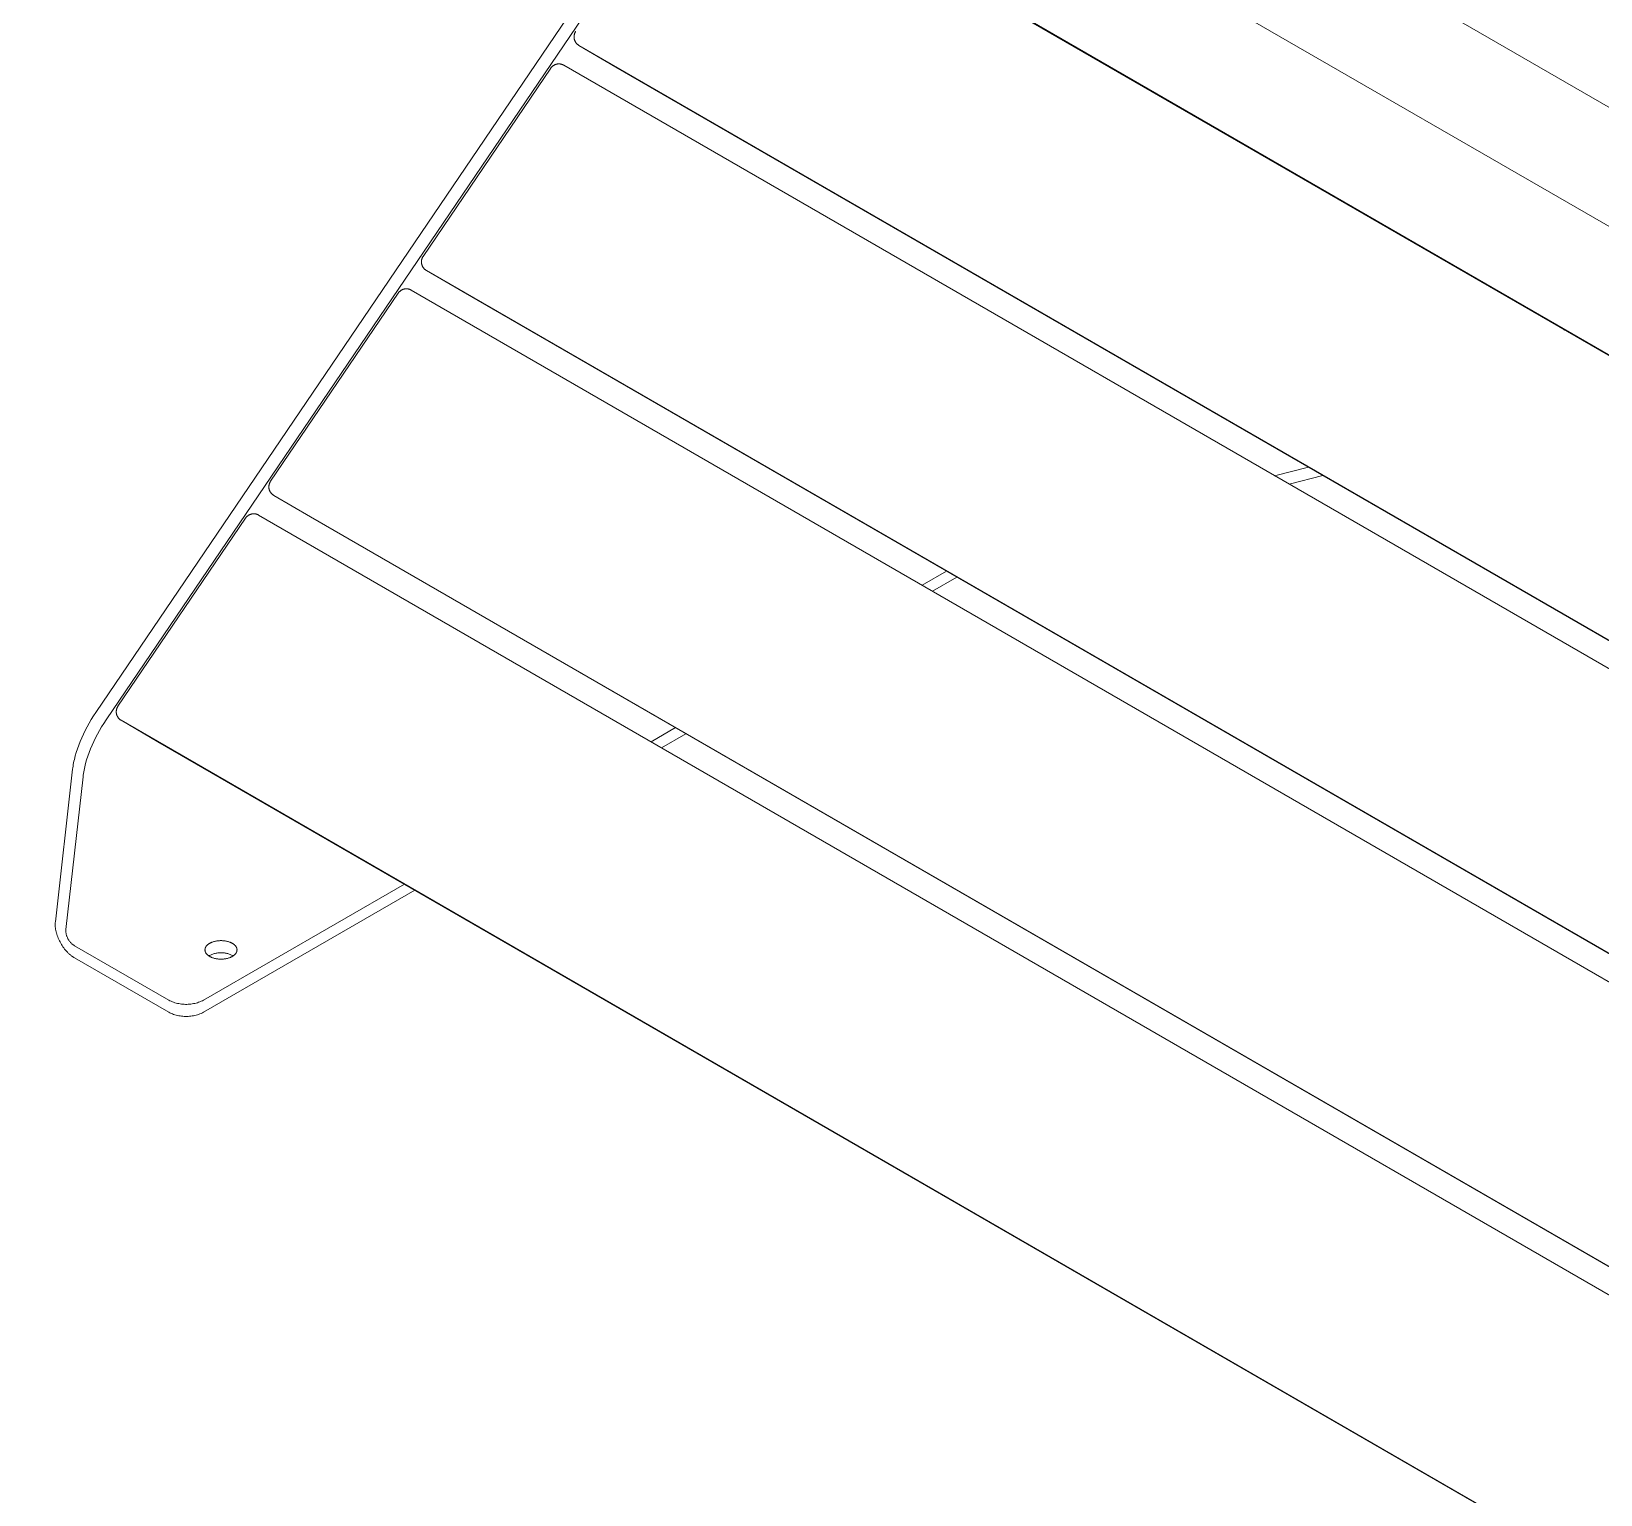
# Model space of a CAD drawing. Header units: inches. Extents: x 3 to 193, y 3 to 134.
# Drawn here: x 127.72 to 149.42, y 47.44 to 67.66 of the extents above; entities that cross this region are included whole.
import ezdxf

# ---------------------------------------------------------------- set-up
doc = ezdxf.new("R2010")
doc.units = ezdxf.units.IN
doc.linetypes.add('HIDDEN', pattern=[1.905, 1.27, -0.635])
doc.layers.add('ZANO_R', color=7, linetype='Continuous', lineweight=0)
doc.layers.add('ZANO_R_przerywana', color=250, linetype='HIDDEN', lineweight=0)

msp = doc.modelspace()

# ---------------------------------------------------------------- linework, layer by layer
at = {"layer": 'ZANO_R'}
for p, q in [((139.31562, 72.5145), (167.14337, 56.44814)), ((138.20931, 71.50438), (166.03706, 55.43802)), ((137.19135, 70.30538), (165.11324, 54.18467)), ((136.51891, 69.90486), (128.60753, 58.24739)), ((165.43152, 54.01312), (137.79148, 69.9711)), ((136.66239, 69.80168), (128.75101, 58.14421)), ((135.22197, 67.58718), (135.22207, 67.59193)), ((135.22203, 67.58244), (135.22197, 67.58718)), ((135.22227, 67.5777), (135.22203, 67.58244)), ((135.22207, 67.59193), (135.22233, 67.59666)), ((135.22266, 67.57297), (135.22227, 67.5777)), ((135.22233, 67.59666), (135.22276, 67.60139)), ((135.22322, 67.56826), (135.22266, 67.57297)), ((135.22276, 67.60139), (135.22336, 67.6061)), ((135.22394, 67.56357), (135.22322, 67.56826)), ((135.22336, 67.6061), (135.22411, 67.61078)), ((135.22483, 67.55891), (135.22394, 67.56357)), ((135.22411, 67.61078), (135.22503, 67.61543)), ((135.22588, 67.55429), (135.22483, 67.55891)), ((135.22503, 67.61543), (135.22611, 67.62005)), ((135.22709, 67.5497), (135.22588, 67.55429)), ((135.22611, 67.62005), (135.22735, 67.62463)), ((135.22845, 67.54516), (135.22709, 67.5497)), ((135.22735, 67.62463), (135.22875, 67.62917)), ((135.22998, 67.54066), (135.22845, 67.54516)), ((135.22875, 67.62917), (135.23031, 67.63365)), ((135.23166, 67.53623), (135.22998, 67.54066)), ((135.23031, 67.63365), (135.23202, 67.63807)), ((135.23349, 67.53185), (135.23166, 67.53623)), ((135.23202, 67.63807), (135.23389, 67.64243)), ((135.23547, 67.52754), (135.23349, 67.53185)), ((135.23389, 67.64243), (135.2359, 67.64673)), ((135.23761, 67.5233), (135.23547, 67.52754)), ((135.2359, 67.64673), (135.23807, 67.65095)), ((135.23989, 67.51914), (135.23761, 67.5233)), ((135.23807, 67.65095), (135.24038, 67.65509)), ((135.24231, 67.51506), (135.23989, 67.51914)), ((135.24038, 67.65509), (135.24202, 67.65785)), ((135.24202, 67.65785), (135.24372, 67.66056)), ((135.24487, 67.51107), (135.24231, 67.51506)), ((135.24372, 67.66056), (135.24549, 67.66323)), ((135.24757, 67.50717), (135.24487, 67.51107)), ((135.25041, 67.50337), (135.24757, 67.50717)), ((135.25337, 67.49966), (135.25041, 67.50337)), ((135.25647, 67.49607), (135.25337, 67.49966)), ((135.25968, 67.49258), (135.25647, 67.49607)), ((135.26302, 67.4892), (135.25968, 67.49258)), ((135.26647, 67.48595), (135.26302, 67.4892)), ((135.27003, 67.48282), (135.26647, 67.48595)), ((135.2737, 67.47981), (135.27003, 67.48282)), ((135.27747, 67.47693), (135.2737, 67.47981)), ((135.28134, 67.47418), (135.27747, 67.47693)), ((135.2853, 67.47157), (135.28134, 67.47418)), ((135.28935, 67.46911), (135.2853, 67.47157)), ((135.28986, 67.46881), (135.28935, 67.46911)), ((135.28986, 67.46881), (163.5952, 51.12671)), ((135.79904, 67.17042), (135.28986, 67.46881)), ((133.13523, 64.55375), (134.90017, 67.15441)), ((134.90017, 67.15441), (134.90291, 67.15829)), ((134.90291, 67.15829), (134.90577, 67.16207)), ((134.90577, 67.16207), (134.90877, 67.16575)), ((134.90877, 67.16575), (134.9119, 67.16933)), ((134.9119, 67.16933), (134.91514, 67.17279)), ((134.91514, 67.17279), (134.91851, 67.17614)), ((134.91851, 67.17614), (134.92199, 67.17937)), ((134.92199, 67.17937), (134.92558, 67.18248)), ((134.92558, 67.18248), (134.92928, 67.18546)), ((134.92928, 67.18546), (134.93308, 67.18831)), ((134.93308, 67.18831), (134.93697, 67.19102)), ((134.93697, 67.19102), (134.94096, 67.1936)), ((134.94096, 67.1936), (134.94503, 67.19604)), ((134.94503, 67.19604), (134.94919, 67.19833)), ((134.94919, 67.19833), (134.95343, 67.20048)), ((134.95343, 67.20048), (134.95773, 67.20248)), ((134.95773, 67.20248), (134.96211, 67.20433)), ((134.96211, 67.20433), (134.96654, 67.20602)), ((134.96654, 67.20602), (134.97104, 67.20756)), ((134.97104, 67.20756), (134.97558, 67.20894)), ((134.97558, 67.20894), (134.98017, 67.21016)), ((134.98017, 67.21016), (134.98479, 67.21122)), ((134.98479, 67.21122), (134.98946, 67.21212)), ((134.98946, 67.21212), (134.99415, 67.21286)), ((134.99415, 67.21286), (134.99886, 67.21343)), ((134.99886, 67.21343), (135.00359, 67.21384)), ((135.00359, 67.21384), (135.00833, 67.21409)), ((135.00833, 67.21409), (135.01308, 67.21416)), ((135.01308, 67.21416), (135.01783, 67.21408)), ((135.01783, 67.21408), (135.02257, 67.21382)), ((135.02257, 67.21382), (135.0273, 67.21341)), ((135.0273, 67.21341), (135.03201, 67.21282)), ((135.03201, 67.21282), (135.0367, 67.21208)), ((135.0367, 67.21208), (135.04136, 67.21117)), ((135.04136, 67.21117), (135.04599, 67.2101)), ((135.04599, 67.2101), (135.05057, 67.20887)), ((135.05057, 67.20887), (135.05511, 67.20748)), ((135.05511, 67.20748), (135.0596, 67.20593)), ((135.0596, 67.20593), (135.06404, 67.20423)), ((135.06404, 67.20423), (135.06841, 67.20237)), ((135.06841, 67.20237), (135.07271, 67.20036)), ((135.07271, 67.20036), (135.07694, 67.19821)), ((135.07694, 67.19821), (135.08109, 67.1959)), ((135.08109, 67.1959), (163.46146, 50.81049)), ((163.89887, 50.94698), (135.79904, 67.17042)), ((133.11171, 64.47771), (133.11181, 64.48245)), ((133.11178, 64.47297), (133.11171, 64.47771)), ((133.11201, 64.46823), (133.11178, 64.47297)), ((133.11181, 64.48245), (133.11208, 64.48719)), ((133.11241, 64.4635), (133.11201, 64.46823)), ((133.11208, 64.48719), (133.11251, 64.49191)), ((133.11297, 64.45879), (133.11241, 64.4635)), ((133.11251, 64.49191), (133.1131, 64.49662)), ((133.11369, 64.4541), (133.11297, 64.45879)), ((133.1131, 64.49662), (133.11386, 64.5013)), ((133.11458, 64.44944), (133.11369, 64.4541)), ((133.11386, 64.5013), (133.11478, 64.50596)), ((133.11478, 64.50596), (133.11586, 64.51058)), ((133.11586, 64.51058), (133.1171, 64.51516)), ((133.1171, 64.51516), (133.1185, 64.51969)), ((133.1185, 64.51969), (133.12006, 64.52417)), ((133.12006, 64.52417), (133.12177, 64.5286)), ((133.12177, 64.5286), (133.12363, 64.53296)), ((133.12363, 64.53296), (133.12565, 64.53725)), ((133.12565, 64.53725), (133.12781, 64.54148)), ((133.12781, 64.54148), (133.13012, 64.54562)), ((133.13012, 64.54562), (133.13176, 64.54837)), ((133.13176, 64.54837), (133.13346, 64.55108)), ((133.13346, 64.55108), (133.13523, 64.55375)), ((133.11562, 64.44481), (133.11458, 64.44944)), ((133.11683, 64.44022), (133.11562, 64.44481)), ((133.1182, 64.43568), (133.11683, 64.44022)), ((133.11972, 64.43119), (133.1182, 64.43568)), ((133.1214, 64.42675), (133.11972, 64.43119)), ((133.12324, 64.42238), (133.1214, 64.42675)), ((133.12522, 64.41807), (133.12324, 64.42238)), ((133.12735, 64.41383), (133.12522, 64.41807)), ((133.12963, 64.40967), (133.12735, 64.41383)), ((133.13205, 64.40559), (133.12963, 64.40967)), ((133.13462, 64.4016), (133.13205, 64.40559)), ((133.13732, 64.3977), (133.13462, 64.4016)), ((133.14015, 64.39389), (133.13732, 64.3977)), ((133.14312, 64.39019), (133.14015, 64.39389)), ((133.14621, 64.38659), (133.14312, 64.39019)), ((133.14943, 64.3831), (133.14621, 64.38659)), ((133.15276, 64.37973), (133.14943, 64.3831)), ((133.15621, 64.37647), (133.15276, 64.37973)), ((133.15977, 64.37334), (133.15621, 64.37647)), ((133.16344, 64.37033), (133.15977, 64.37334)), ((133.16721, 64.36745), (133.16344, 64.37033)), ((133.17108, 64.36471), (133.16721, 64.36745)), ((133.17505, 64.3621), (133.17108, 64.36471)), ((133.1791, 64.35963), (133.17505, 64.3621)), ((133.1796, 64.35933), (133.1791, 64.35963)), ((133.17961, 64.35933), (161.94343, 47.75254)), ((133.68879, 64.06094), (133.17961, 64.35933)), ((131.02498, 61.44428), (132.78992, 64.04493)), ((132.78992, 64.04493), (132.79265, 64.04881)), ((132.79265, 64.04881), (132.79552, 64.0526)), ((132.79552, 64.0526), (132.79852, 64.05628)), ((132.79852, 64.05628), (132.80164, 64.05985)), ((132.80164, 64.05985), (132.80489, 64.06332)), ((132.80489, 64.06332), (132.80826, 64.06667)), ((132.80826, 64.06667), (132.81174, 64.0699)), ((132.81174, 64.0699), (132.81533, 64.073)), ((132.81533, 64.073), (132.81902, 64.07598)), ((132.81902, 64.07598), (132.82282, 64.07883)), ((132.82282, 64.07883), (132.82672, 64.08155)), ((132.82672, 64.08155), (132.83071, 64.08413)), ((132.83071, 64.08413), (132.83478, 64.08656)), ((132.83478, 64.08656), (132.83894, 64.08886)), ((132.83894, 64.08886), (132.84317, 64.09101)), ((132.84317, 64.09101), (132.84748, 64.093)), ((132.84748, 64.093), (132.85185, 64.09485)), ((132.85185, 64.09485), (132.85629, 64.09655)), ((132.85629, 64.09655), (132.86078, 64.09808)), ((132.86078, 64.09808), (132.86532, 64.09947)), ((132.86532, 64.09947), (132.86991, 64.10069)), ((132.86991, 64.10069), (132.87454, 64.10175)), ((132.87454, 64.10175), (132.8792, 64.10265)), ((132.8792, 64.10265), (132.88389, 64.10339)), ((132.88389, 64.10339), (132.88861, 64.10396)), ((132.88861, 64.10396), (132.89334, 64.10437)), ((132.89334, 64.10437), (132.89808, 64.10461)), ((132.89808, 64.10461), (132.90283, 64.10469)), ((132.90283, 64.10469), (132.90757, 64.1046)), ((132.90757, 64.1046), (132.91232, 64.10435)), ((132.91232, 64.10435), (132.91705, 64.10393)), ((132.91705, 64.10393), (132.92176, 64.10335)), ((132.92176, 64.10335), (132.92645, 64.1026)), ((132.92645, 64.1026), (132.93111, 64.10169)), ((132.93111, 64.10169), (132.93573, 64.10062)), ((132.93573, 64.10062), (132.94032, 64.09939)), ((132.94032, 64.09939), (132.94486, 64.098)), ((132.94486, 64.098), (132.94935, 64.09645)), ((132.94935, 64.09645), (132.95378, 64.09475)), ((132.95378, 64.09475), (132.95815, 64.09289)), ((132.95815, 64.09289), (132.96245, 64.09089)), ((132.96245, 64.09089), (132.96669, 64.08873)), ((132.96669, 64.08873), (132.97084, 64.08643)), ((132.97084, 64.08643), (161.80968, 47.43632)), ((162.24709, 47.5728), (133.68879, 64.06094)), ((148.91746, 63.5353), (148.90104, 63.55699)), ((144.90903, 61.52174), (145.37789, 61.64006)), ((131.00825, 61.41022), (131.0098, 61.4147)), ((131.0098, 61.4147), (131.01151, 61.41912)), ((131.01151, 61.41912), (131.01338, 61.42348)), ((131.01338, 61.42348), (131.01539, 61.42778)), ((131.01539, 61.42778), (131.01756, 61.432)), ((131.01756, 61.432), (131.01987, 61.43615)), ((131.01987, 61.43615), (131.02151, 61.4389)), ((131.02151, 61.4389), (131.02321, 61.44161)), ((131.02321, 61.44161), (131.02498, 61.44428)), ((145.11021, 61.40559), (145.57907, 61.52391)), ((131.00146, 61.36824), (131.00156, 61.37298)), ((131.00153, 61.36349), (131.00146, 61.36824)), ((131.00176, 61.35875), (131.00153, 61.36349)), ((131.00156, 61.37298), (131.00183, 61.37772)), ((131.00215, 61.35403), (131.00176, 61.35875)), ((131.00183, 61.37772), (131.00225, 61.38244)), ((131.00271, 61.34931), (131.00215, 61.35403)), ((131.00225, 61.38244), (131.00285, 61.38715)), ((131.00344, 61.34463), (131.00271, 61.34931)), ((131.00285, 61.38715), (131.00361, 61.39183)), ((131.00432, 61.33997), (131.00344, 61.34463)), ((131.00361, 61.39183), (131.00452, 61.39648)), ((131.00537, 61.33534), (131.00432, 61.33997)), ((131.00452, 61.39648), (131.00561, 61.4011)), ((131.00658, 61.33075), (131.00537, 61.33534)), ((131.00561, 61.4011), (131.00685, 61.40568)), ((131.00794, 61.32621), (131.00658, 61.33075)), ((131.00685, 61.40568), (131.00825, 61.41022)), ((131.00947, 61.32171), (131.00794, 61.32621)), ((131.01115, 61.31728), (131.00947, 61.32171)), ((131.01298, 61.3129), (131.01115, 61.31728)), ((131.01497, 61.30859), (131.01298, 61.3129)), ((131.0171, 61.30436), (131.01497, 61.30859)), ((131.01938, 61.30019), (131.0171, 61.30436)), ((131.0218, 61.29612), (131.01938, 61.30019)), ((131.02436, 61.29212), (131.0218, 61.29612)), ((131.02706, 61.28822), (131.02436, 61.29212)), ((131.0299, 61.28442), (131.02706, 61.28822)), ((131.03286, 61.28072), (131.0299, 61.28442)), ((131.03596, 61.27712), (131.03286, 61.28072)), ((131.03917, 61.27363), (131.03596, 61.27712)), ((131.04251, 61.27026), (131.03917, 61.27363)), ((131.04596, 61.267), (131.04251, 61.27026)), ((131.04952, 61.26387), (131.04596, 61.267)), ((131.05319, 61.26086), (131.04952, 61.26387)), ((131.05696, 61.25798), (131.05319, 61.26086)), ((131.06083, 61.25523), (131.05696, 61.25798)), ((131.06479, 61.25263), (131.06083, 61.25523)), ((131.06884, 61.25016), (131.06479, 61.25263)), ((131.06935, 61.24986), (131.06884, 61.25016)), ((131.06935, 61.24986), (160.29165, 44.37836)), ((131.57853, 60.95147), (131.06935, 61.24986)), ((130.72868, 60.97938), (130.73292, 60.98153)), ((130.73292, 60.98153), (130.73723, 60.98353)), ((130.73723, 60.98353), (130.7416, 60.98538)), ((130.7416, 60.98538), (130.74604, 60.98707)), ((130.74604, 60.98707), (130.75053, 60.98861)), ((130.75053, 60.98861), (130.75507, 60.98999)), ((130.75507, 60.98999), (130.75966, 60.99121)), ((130.75966, 60.99121), (130.76429, 60.99227)), ((130.76429, 60.99227), (130.76895, 60.99317)), ((130.76895, 60.99317), (130.77364, 60.99391)), ((130.77364, 60.99391), (130.77835, 60.99448)), ((130.77835, 60.99448), (130.78308, 60.99489)), ((130.78308, 60.99489), (130.78783, 60.99514)), ((130.78783, 60.99514), (130.79257, 60.99521)), ((130.79257, 60.99521), (130.79732, 60.99513)), ((130.79732, 60.99513), (130.80206, 60.99487)), ((130.80206, 60.99487), (130.80679, 60.99446)), ((130.80679, 60.99446), (130.8115, 60.99387)), ((130.8115, 60.99387), (130.81619, 60.99313)), ((130.81619, 60.99313), (130.82085, 60.99222)), ((130.82085, 60.99222), (130.82548, 60.99115)), ((130.82548, 60.99115), (130.83007, 60.98992)), ((130.83007, 60.98992), (130.83461, 60.98853)), ((130.83461, 60.98853), (130.8391, 60.98698)), ((130.8391, 60.98698), (130.84353, 60.98528)), ((130.84353, 60.98528), (130.8479, 60.98342)), ((130.8479, 60.98342), (130.8522, 60.98141)), ((130.8522, 60.98141), (130.85643, 60.97926)), ((128.91472, 58.3348), (130.67966, 60.93546)), ((130.67966, 60.93546), (130.6824, 60.93934)), ((130.6824, 60.93934), (130.68527, 60.94312)), ((130.68527, 60.94312), (130.68826, 60.9468)), ((130.68826, 60.9468), (130.69139, 60.95038)), ((130.69139, 60.95038), (130.69464, 60.95384)), ((130.69464, 60.95384), (130.698, 60.95719)), ((130.698, 60.95719), (130.70148, 60.96042)), ((130.70148, 60.96042), (130.70507, 60.96353)), ((130.70507, 60.96353), (130.70877, 60.96651)), ((130.70877, 60.96651), (130.71257, 60.96936)), ((130.71257, 60.96936), (130.71646, 60.97207)), ((130.71646, 60.97207), (130.72045, 60.97465)), ((130.72045, 60.97465), (130.72453, 60.97709)), ((130.72453, 60.97709), (130.72868, 60.97938)), ((130.85643, 60.97926), (130.86058, 60.97695)), ((130.86058, 60.97695), (160.1579, 44.06214)), ((160.59531, 44.19862), (131.57853, 60.95147)), ((140.03523, 60.0078), (140.37213, 60.20231)), ((140.17979, 59.92434), (140.51669, 60.11885)), ((128.576, 58.1997), (128.5455, 58.15102)), ((128.60753, 58.24739), (128.576, 58.1997)), ((128.89121, 58.25876), (128.89131, 58.2635)), ((128.89127, 58.25402), (128.89121, 58.25876)), ((128.8915, 58.24928), (128.89127, 58.25402)), ((128.89131, 58.2635), (128.89157, 58.26824)), ((128.8919, 58.24455), (128.8915, 58.24928)), ((128.89157, 58.26824), (128.892, 58.27297)), ((128.89246, 58.23984), (128.8919, 58.24455)), ((128.892, 58.27297), (128.89259, 58.27767)), ((128.89318, 58.23515), (128.89246, 58.23984)), ((128.89259, 58.27767), (128.89335, 58.28236)), ((128.89407, 58.23049), (128.89318, 58.23515)), ((128.89335, 58.28236), (128.89427, 58.28701)), ((128.89511, 58.22586), (128.89407, 58.23049)), ((128.89427, 58.28701), (128.89535, 58.29163)), ((128.89632, 58.22128), (128.89511, 58.22586)), ((128.89535, 58.29163), (128.89659, 58.29621)), ((128.89769, 58.21673), (128.89632, 58.22128)), ((128.89659, 58.29621), (128.89799, 58.30074)), ((128.89921, 58.21224), (128.89769, 58.21673)), ((128.89799, 58.30074), (128.89955, 58.30522)), ((128.90089, 58.2078), (128.89921, 58.21224)), ((128.89955, 58.30522), (128.90126, 58.30965)), ((128.90273, 58.20343), (128.90089, 58.2078)), ((128.90126, 58.30965), (128.90313, 58.31401)), ((128.90471, 58.19912), (128.90273, 58.20343)), ((128.90313, 58.31401), (128.90514, 58.3183)), ((128.90684, 58.19488), (128.90471, 58.19912)), ((128.90514, 58.3183), (128.9073, 58.32253)), ((128.90912, 58.19072), (128.90684, 58.19488)), ((128.9073, 58.32253), (128.90961, 58.32667)), ((128.91155, 58.18664), (128.90912, 58.19072)), ((128.90961, 58.32667), (128.91125, 58.32942)), ((128.91125, 58.32942), (128.91296, 58.33213)), ((128.91411, 58.18265), (128.91155, 58.18664)), ((128.91296, 58.33213), (128.91472, 58.3348)), ((128.91681, 58.17875), (128.91411, 58.18265)), ((128.91964, 58.17494), (128.91681, 58.17875)), ((128.92261, 58.17124), (128.91964, 58.17494)), ((128.9257, 58.16764), (128.92261, 58.17124)), ((128.92892, 58.16416), (128.9257, 58.16764)), ((128.93225, 58.16078), (128.92892, 58.16416)), ((128.9357, 58.15753), (128.93225, 58.16078)), ((128.43648, 57.9497), (128.41306, 57.8986)), ((128.46154, 58.00067), (128.43648, 57.9497)), ((128.48814, 58.05134), (128.46154, 58.00067)), ((128.51617, 58.10151), (128.48814, 58.05134)), ((128.5455, 58.15102), (128.51617, 58.10151)), ((128.63163, 57.94816), (128.60502, 57.89749)), ((128.65966, 57.99833), (128.63163, 57.94816)), ((128.68899, 58.04784), (128.65966, 57.99833)), ((128.71948, 58.09652), (128.68899, 58.04784)), ((128.75101, 58.14421), (128.71948, 58.09652)), ((128.93927, 58.15439), (128.9357, 58.15753)), ((128.94294, 58.15138), (128.93927, 58.15439)), ((128.94671, 58.14851), (128.94294, 58.15138)), ((128.95058, 58.14576), (128.94671, 58.14851)), ((128.95454, 58.14315), (128.95058, 58.14576)), ((128.95859, 58.14068), (128.95454, 58.14315)), ((128.9591, 58.14038), (128.95859, 58.14068)), ((128.9591, 58.14039), (158.63987, 41.00418)), ((129.46828, 57.84199), (128.9591, 58.14039)), ((136.28722, 57.84389), (136.62412, 58.0384)), ((136.43177, 57.76043), (136.76868, 57.95494)), ((128.35361, 57.74644), (128.33762, 57.69672)), ((128.37155, 57.79678), (128.35361, 57.74644)), ((128.39139, 57.84756), (128.37155, 57.79678)), ((128.41306, 57.8986), (128.39139, 57.84756)), ((128.53487, 57.74438), (128.51503, 57.6936)), ((128.55654, 57.79541), (128.53487, 57.74438)), ((128.57996, 57.84652), (128.55654, 57.79541)), ((128.60502, 57.89749), (128.57996, 57.84652)), ((158.94353, 40.82445), (129.46828, 57.84199)), ((128.29749, 57.5301), (128.29378, 57.5075)), ((128.3017, 57.55304), (128.29749, 57.5301)), ((128.30642, 57.5763), (128.3017, 57.55304)), ((128.31165, 57.59986), (128.30642, 57.5763)), ((128.32362, 57.6478), (128.31165, 57.59986)), ((128.33762, 57.69672), (128.32362, 57.6478)), ((128.4671, 57.54462), (128.45513, 57.49668)), ((128.4811, 57.59354), (128.4671, 57.54462)), ((128.49709, 57.64325), (128.4811, 57.59354)), ((128.51503, 57.6936), (128.49709, 57.64325)), ((128.28787, 57.46336), (128.04876, 55.35271)), ((128.43136, 57.36018), (128.19224, 55.24953)), ((128.29058, 57.48524), (128.28787, 57.46336)), ((128.29378, 57.5075), (128.29058, 57.48524)), ((128.43406, 57.38206), (128.43136, 57.36018)), ((128.43727, 57.40431), (128.43406, 57.38206)), ((128.44097, 57.42692), (128.43727, 57.40431)), ((128.44518, 57.44986), (128.44097, 57.42692)), ((128.4499, 57.47312), (128.44518, 57.44986)), ((128.45513, 57.49668), (128.4499, 57.47312)), ((130.09873, 54.27097), (132.87611, 55.87448)), ((130.09873, 54.10404), (133.02067, 55.79102)), ((128.04802, 55.34531), (128.04744, 55.33775)), ((128.04876, 55.35271), (128.04802, 55.34531)), ((128.04683, 55.32217), (128.04679, 55.31417)), ((128.04679, 55.31417), (128.04694, 55.30603)), ((128.04705, 55.33004), (128.04683, 55.32217)), ((128.04694, 55.30603), (128.04727, 55.29776)), ((128.04744, 55.33775), (128.04705, 55.33004)), ((128.04727, 55.29776), (128.04779, 55.28937)), ((128.04779, 55.28937), (128.04849, 55.28087)), ((128.04849, 55.28087), (128.04939, 55.27226)), ((128.04939, 55.27226), (128.05047, 55.26356)), ((128.05047, 55.26356), (128.05174, 55.25477)), ((128.05174, 55.25477), (128.0532, 55.2459)), ((128.0532, 55.2459), (128.05485, 55.23696)), ((128.05485, 55.23696), (128.05669, 55.22797)), ((128.05669, 55.22797), (128.05871, 55.21892)), ((128.05871, 55.21892), (128.06091, 55.20984)), ((128.06091, 55.20984), (128.06329, 55.20072)), ((128.06329, 55.20072), (128.06858, 55.18244)), ((128.06858, 55.18244), (128.07455, 55.16416)), ((128.07455, 55.16416), (128.08117, 55.14595)), ((128.08117, 55.14595), (128.0884, 55.1279)), ((128.0884, 55.1279), (128.0962, 55.11007)), ((128.1922, 55.24065), (128.19224, 55.24953)), ((128.19246, 55.23178), (128.1922, 55.24065)), ((128.19302, 55.22292), (128.19246, 55.23178)), ((128.19388, 55.21409), (128.19302, 55.22292)), ((128.19504, 55.20529), (128.19388, 55.21409)), ((128.1965, 55.19653), (128.19504, 55.20529)), ((128.19825, 55.18783), (128.1965, 55.19653)), ((128.2003, 55.1792), (128.19825, 55.18783)), ((128.20265, 55.17064), (128.2003, 55.1792)), ((128.20528, 55.16216), (128.20265, 55.17064)), ((128.2082, 55.15378), (128.20528, 55.16216)), ((128.2114, 55.1455), (128.2082, 55.15378)), ((128.21489, 55.13734), (128.2114, 55.1455)), ((128.21864, 55.1293), (128.21489, 55.13734)), ((128.22267, 55.12139), (128.21864, 55.1293)), ((128.22697, 55.11363), (128.22267, 55.12139)), ((128.0962, 55.11007), (128.10452, 55.09254)), ((128.10452, 55.09254), (128.11332, 55.07536)), ((128.11332, 55.07536), (128.12264, 55.05843)), ((128.12264, 55.05843), (128.13257, 55.04161)), ((128.13257, 55.04161), (128.14307, 55.02498)), ((128.14307, 55.02498), (128.15412, 55.00862)), ((128.15412, 55.00862), (128.16568, 54.99261)), ((128.16568, 54.99261), (128.1777, 54.97701)), ((128.1777, 54.97701), (128.19015, 54.96191)), ((128.19015, 54.96191), (128.20296, 54.94736)), ((128.20296, 54.94736), (128.21609, 54.93344)), ((128.21609, 54.93344), (128.22275, 54.92673)), ((128.22275, 54.92673), (128.22947, 54.9202)), ((128.23153, 55.10601), (128.22697, 55.11363)), ((128.22947, 54.9202), (128.23624, 54.91385)), ((128.23634, 55.09855), (128.23153, 55.10601)), ((128.23624, 54.91385), (128.24305, 54.9077)), ((128.24141, 55.09126), (128.23634, 55.09855)), ((128.24672, 55.08415), (128.24141, 55.09126)), ((128.24305, 54.9077), (128.24989, 54.90173)), ((128.25227, 55.07723), (128.24672, 55.08415)), ((128.25805, 55.07049), (128.25227, 55.07723)), ((128.26406, 55.06396), (128.25805, 55.07049)), ((128.27028, 55.05763), (128.26406, 55.06396)), ((128.27672, 55.05152), (128.27028, 55.05763)), ((128.28336, 55.04563), (128.27672, 55.05152)), ((128.2902, 55.03998), (128.28336, 55.04563)), ((128.29723, 55.03455), (128.2902, 55.03998)), ((128.30443, 55.02937), (128.29723, 55.03455)), ((128.31181, 55.02444), (128.30443, 55.02937)), ((128.31181, 55.02444), (129.61687, 54.27097)), ((130.11819, 54.96648), (130.11821, 54.96813)), ((130.11821, 54.96482), (130.11819, 54.96648)), ((130.11821, 54.96813), (130.11826, 54.96979)), ((130.11826, 54.96317), (130.11821, 54.96482)), ((130.11826, 54.96979), (130.11836, 54.97144)), ((130.11836, 54.96152), (130.11826, 54.96317)), ((130.11836, 54.97144), (130.11849, 54.97309)), ((130.11849, 54.95986), (130.11836, 54.96152)), ((130.11849, 54.97309), (130.11865, 54.97475)), ((130.11865, 54.95821), (130.11849, 54.95986)), ((130.11865, 54.97475), (130.11886, 54.97639)), ((130.11886, 54.95656), (130.11865, 54.95821)), ((130.11886, 54.97639), (130.1191, 54.97804)), ((130.1191, 54.95492), (130.11886, 54.95656)), ((130.1191, 54.97804), (130.11937, 54.97968)), ((130.11937, 54.95327), (130.1191, 54.95492)), ((130.11937, 54.97968), (130.11969, 54.98132)), ((130.11969, 54.95163), (130.11937, 54.95327)), ((130.11969, 54.98132), (130.12004, 54.98296)), ((130.12004, 54.95), (130.11969, 54.95163)), ((130.12004, 54.98296), (130.12042, 54.98459)), ((130.12042, 54.94836), (130.12004, 54.95)), ((130.12042, 54.98459), (130.12085, 54.98622)), ((130.12085, 54.94674), (130.12042, 54.94836)), ((130.12085, 54.98622), (130.1213, 54.98784)), ((130.1213, 54.94511), (130.12085, 54.94674)), ((130.1213, 54.98784), (130.1218, 54.98946)), ((130.1218, 54.9435), (130.1213, 54.94511)), ((130.1218, 54.98946), (130.12233, 54.99107)), ((130.12233, 54.94188), (130.1218, 54.9435)), ((130.12233, 54.99107), (130.12289, 54.99268)), ((130.12289, 54.94028), (130.12233, 54.94188)), ((130.12289, 54.99268), (130.12349, 54.99428)), ((130.12349, 54.93868), (130.12289, 54.94028)), ((130.12349, 54.99428), (130.12412, 54.99587)), ((130.12412, 54.93708), (130.12349, 54.93868)), ((130.12412, 54.99587), (130.12479, 54.99746)), ((130.12479, 54.9355), (130.12412, 54.93708)), ((130.12479, 54.99746), (130.12549, 54.99904)), ((130.12549, 54.93392), (130.12479, 54.9355)), ((130.12549, 54.99904), (130.12622, 55.00061)), ((130.12622, 54.93235), (130.12549, 54.93392)), ((130.12622, 55.00061), (130.12699, 55.00217)), ((130.12699, 54.93079), (130.12622, 54.93235)), ((130.12699, 55.00217), (130.12779, 55.00372)), ((130.12779, 54.92924), (130.12699, 54.93079)), ((130.12779, 55.00372), (130.12863, 55.00527)), ((130.12863, 54.92769), (130.12779, 54.92924)), ((130.12863, 55.00527), (130.12949, 55.0068)), ((130.12949, 54.92616), (130.12863, 54.92769)), ((130.12949, 55.0068), (130.13039, 55.00833)), ((130.13039, 54.92463), (130.12949, 54.92616)), ((130.13039, 55.00833), (130.13132, 55.00984)), ((130.13132, 54.92311), (130.13039, 54.92463)), ((130.13132, 55.00984), (130.13227, 55.01135)), ((130.13227, 54.92161), (130.13132, 54.92311)), ((130.13227, 55.01135), (130.13428, 55.01433)), ((130.13428, 54.91863), (130.13227, 54.92161)), ((130.13428, 55.01433), (130.13641, 55.01727)), ((130.13641, 54.91569), (130.13428, 54.91863)), ((130.13641, 55.01727), (130.13865, 55.02015)), ((130.13865, 54.9128), (130.13641, 54.91569)), ((130.13865, 55.02015), (130.141, 55.023)), ((130.141, 54.90996), (130.13865, 54.9128)), ((130.141, 55.023), (130.14345, 55.02579)), ((130.14345, 54.90717), (130.141, 54.90996)), ((130.14345, 55.02579), (130.14601, 55.02853)), ((130.14601, 54.90443), (130.14345, 54.90717)), ((130.14601, 55.02853), (130.14867, 55.03121)), ((130.14867, 54.90175), (130.14601, 54.90443)), ((130.14867, 55.03121), (130.15142, 55.03384)), ((130.15142, 55.03384), (130.15425, 55.03642)), ((130.15425, 55.03642), (130.15718, 55.03893)), ((130.15718, 55.03893), (130.16018, 55.04139)), ((130.16018, 55.04139), (130.16326, 55.04379)), ((130.16326, 55.04379), (130.16641, 55.04613)), ((130.16641, 55.04613), (130.16962, 55.04841)), ((130.16962, 55.04841), (130.1729, 55.05062)), ((130.1729, 55.05062), (130.17623, 55.05277)), ((130.17623, 55.05277), (130.17962, 55.05487)), ((130.17962, 55.05487), (130.18306, 55.0569)), ((130.18306, 55.0569), (130.18657, 55.05888)), ((130.18657, 55.05888), (130.1902, 55.06084)), ((130.1902, 55.06084), (130.19393, 55.06276)), ((130.19393, 55.06276), (130.19776, 55.06465)), ((130.19776, 55.06465), (130.20171, 55.06651)), ((130.20171, 55.06651), (130.20576, 55.06833)), ((130.21496, 54.90426), (130.20416, 54.89986)), ((130.20576, 55.06833), (130.20991, 55.07011)), ((130.20991, 55.07011), (130.21417, 55.07184)), ((130.21417, 55.07184), (130.22299, 55.07516)), ((130.22589, 54.9083), (130.21496, 54.90426)), ((130.22299, 55.07516), (130.2322, 55.07828)), ((130.23696, 54.91195), (130.22589, 54.9083)), ((130.2322, 55.07828), (130.24177, 55.08118)), ((130.24815, 54.91523), (130.23696, 54.91195)), ((130.24177, 55.08118), (130.2517, 55.08383)), ((130.25944, 54.91812), (130.24815, 54.91523)), ((130.2517, 55.08383), (130.26195, 55.08622)), ((130.27082, 54.92063), (130.25944, 54.91812)), ((130.26195, 55.08622), (130.27248, 55.08832)), ((130.28228, 54.92275), (130.27082, 54.92063)), ((130.27248, 55.08832), (130.28327, 55.09013)), ((130.29381, 54.92448), (130.28228, 54.92275)), ((130.28327, 55.09013), (130.29428, 55.09163)), ((130.30539, 54.92582), (130.29381, 54.92448)), ((130.29428, 55.09163), (130.30547, 55.09281)), ((130.31701, 54.92676), (130.30539, 54.92582)), ((130.30547, 55.09281), (130.31679, 55.09366)), ((130.31679, 55.09366), (130.32821, 55.09418)), ((130.32865, 54.9273), (130.31701, 54.92676)), ((130.32821, 55.09418), (130.33967, 55.09435)), ((130.34031, 54.92745), (130.32865, 54.9273)), ((130.33967, 55.09435), (130.35112, 55.09418)), ((130.35196, 54.9272), (130.34031, 54.92745)), ((130.35112, 55.09418), (130.36254, 55.09366)), ((130.3636, 54.92655), (130.35196, 54.9272)), ((130.36254, 55.09366), (130.37386, 55.09281)), ((130.37521, 54.92551), (130.3636, 54.92655)), ((130.37386, 55.09281), (130.38505, 55.09163)), ((130.38677, 54.92407), (130.37521, 54.92551)), ((130.38505, 55.09163), (130.39606, 55.09013)), ((130.39829, 54.92224), (130.38677, 54.92407)), ((130.39606, 55.09013), (130.40685, 55.08832)), ((130.40973, 54.92002), (130.39829, 54.92224)), ((130.40685, 55.08832), (130.41738, 55.08622)), ((130.42109, 54.91741), (130.40973, 54.92002)), ((130.41738, 55.08622), (130.42763, 55.08383)), ((130.43235, 54.91442), (130.42109, 54.91741)), ((130.42763, 55.08383), (130.43756, 55.08118)), ((130.44351, 54.91104), (130.43235, 54.91442)), ((130.43756, 55.08118), (130.44714, 55.07828)), ((130.45454, 54.90729), (130.44351, 54.91104)), ((130.44714, 55.07828), (130.45634, 55.07516)), ((130.46544, 54.90316), (130.45454, 54.90729)), ((130.45634, 55.07516), (130.46516, 55.07184)), ((130.46516, 55.07184), (130.46942, 55.07011)), ((130.46942, 55.07011), (130.47357, 55.06833)), ((130.47357, 55.06833), (130.47762, 55.06651)), ((130.47762, 55.06651), (130.48157, 55.06465)), ((130.48157, 55.06465), (130.4854, 55.06276)), ((130.4854, 55.06276), (130.48913, 55.06084)), ((130.48913, 55.06084), (130.49276, 55.05888)), ((130.49276, 55.05888), (130.49627, 55.0569)), ((130.49627, 55.0569), (130.49971, 55.05487)), ((130.49971, 55.05487), (130.5031, 55.05277)), ((130.5031, 55.05277), (130.50643, 55.05062)), ((130.50643, 55.05062), (130.50971, 55.04841)), ((130.50971, 55.04841), (130.51293, 55.04613)), ((130.51293, 55.04613), (130.51607, 55.04379)), ((130.51607, 55.04379), (130.51915, 55.04139)), ((130.51915, 55.04139), (130.52215, 55.03893)), ((130.52215, 55.03893), (130.52508, 55.03642)), ((130.52508, 55.03642), (130.52791, 55.03384)), ((130.52791, 55.03384), (130.53066, 55.03121)), ((130.53066, 55.03121), (130.53332, 55.02853)), ((130.53332, 54.90443), (130.53066, 54.90175)), ((130.53332, 55.02853), (130.53588, 55.02579)), ((130.53588, 54.90717), (130.53332, 54.90443)), ((130.53588, 55.02579), (130.53833, 55.023)), ((130.53833, 54.90996), (130.53588, 54.90717)), ((130.53833, 55.023), (130.54068, 55.02015)), ((130.54068, 54.9128), (130.53833, 54.90996)), ((130.54068, 55.02015), (130.54292, 55.01727)), ((130.54292, 54.91569), (130.54068, 54.9128)), ((130.54292, 55.01727), (130.54505, 55.01433)), ((130.54505, 54.91863), (130.54292, 54.91569)), ((130.54505, 55.01433), (130.54706, 55.01135)), ((130.54706, 54.92161), (130.54505, 54.91863)), ((130.54706, 55.01135), (130.54802, 55.00984)), ((130.54802, 54.92311), (130.54706, 54.92161)), ((130.54802, 55.00984), (130.54894, 55.00833)), ((130.54894, 54.92463), (130.54802, 54.92311)), ((130.54894, 55.00833), (130.54984, 55.0068)), ((130.54984, 54.92616), (130.54894, 54.92463)), ((130.54984, 55.0068), (130.5507, 55.00527)), ((130.5507, 54.92769), (130.54984, 54.92616)), ((130.5507, 55.00527), (130.55154, 55.00372)), ((130.55154, 54.92924), (130.5507, 54.92769)), ((130.55154, 55.00372), (130.55234, 55.00217)), ((130.55234, 54.93079), (130.55154, 54.92924)), ((130.55234, 55.00217), (130.55311, 55.00061)), ((130.55311, 54.93235), (130.55234, 54.93079)), ((130.55311, 55.00061), (130.55384, 54.99904)), ((130.55384, 54.93392), (130.55311, 54.93235)), ((130.55384, 54.99904), (130.55454, 54.99746)), ((130.55454, 54.9355), (130.55384, 54.93392)), ((130.55454, 54.99746), (130.55521, 54.99587)), ((130.55521, 54.93708), (130.55454, 54.9355)), ((130.55521, 54.99587), (130.55584, 54.99428)), ((130.55584, 54.93868), (130.55521, 54.93708)), ((130.55584, 54.99428), (130.55644, 54.99268)), ((130.55644, 54.94028), (130.55584, 54.93868)), ((130.55644, 54.99268), (130.557, 54.99107)), ((130.557, 54.94188), (130.55644, 54.94028)), ((130.557, 54.99107), (130.55753, 54.98946)), ((130.55753, 54.9435), (130.557, 54.94188)), ((130.55753, 54.98946), (130.55803, 54.98784)), ((130.55803, 54.94511), (130.55753, 54.9435)), ((130.55803, 54.98784), (130.55848, 54.98622)), ((130.55848, 54.94674), (130.55803, 54.94511)), ((130.55848, 54.98622), (130.55891, 54.98459)), ((130.55891, 54.94836), (130.55848, 54.94674)), ((130.55891, 54.98459), (130.55929, 54.98296)), ((130.55929, 54.95), (130.55891, 54.94836)), ((130.55929, 54.98296), (130.55964, 54.98132)), ((130.55964, 54.95163), (130.55929, 54.95)), ((130.55964, 54.98132), (130.55996, 54.97968)), ((130.55996, 54.95327), (130.55964, 54.95163)), ((130.55996, 54.97968), (130.56023, 54.97804)), ((130.56023, 54.95492), (130.55996, 54.95327)), ((130.56023, 54.97804), (130.56047, 54.97639)), ((130.56047, 54.95656), (130.56023, 54.95492)), ((130.56047, 54.97639), (130.56068, 54.97475)), ((130.56068, 54.95821), (130.56047, 54.95656)), ((130.56068, 54.97475), (130.56084, 54.97309)), ((130.56084, 54.95986), (130.56068, 54.95821)), ((130.56084, 54.97309), (130.56097, 54.97144)), ((130.56097, 54.96152), (130.56084, 54.95986)), ((130.56097, 54.97144), (130.56107, 54.96979)), ((130.56107, 54.96317), (130.56097, 54.96152)), ((130.56107, 54.96979), (130.56112, 54.96813)), ((130.56112, 54.96482), (130.56107, 54.96317)), ((130.56112, 54.96813), (130.56114, 54.96648)), ((130.56114, 54.96648), (130.56112, 54.96482)), ((128.24989, 54.90173), (128.25676, 54.89597)), ((128.25676, 54.89597), (128.26366, 54.89041)), ((128.26366, 54.89041), (128.27056, 54.88506)), ((128.27056, 54.88506), (128.27746, 54.87993)), ((128.27746, 54.87993), (128.28437, 54.87501)), ((128.28437, 54.87501), (128.29126, 54.8703)), ((128.29126, 54.8703), (128.29814, 54.86582)), ((128.29814, 54.86582), (128.30499, 54.86156)), ((128.30499, 54.86156), (128.31181, 54.85752)), ((129.61687, 54.10404), (128.31181, 54.85752)), ((130.15142, 54.89911), (130.14867, 54.90175)), ((130.15425, 54.89654), (130.15142, 54.89911)), ((130.15718, 54.89402), (130.15425, 54.89654)), ((130.16018, 54.89157), (130.15718, 54.89402)), ((130.16326, 54.88917), (130.16018, 54.89157)), ((130.16641, 54.88683), (130.16326, 54.88917)), ((130.16962, 54.88455), (130.16641, 54.88683)), ((130.1729, 54.88234), (130.16962, 54.88455)), ((130.17187, 54.88302), (130.17741, 54.88659)), ((130.17623, 54.88018), (130.1729, 54.88234)), ((130.17962, 54.87809), (130.17623, 54.88018)), ((130.17741, 54.88659), (130.18306, 54.88997)), ((130.18306, 54.87606), (130.17962, 54.87809)), ((130.19353, 54.8951), (130.18306, 54.88997)), ((130.18657, 54.87408), (130.18306, 54.87606)), ((130.1902, 54.87212), (130.18657, 54.87408)), ((130.19393, 54.8702), (130.1902, 54.87212)), ((130.20416, 54.89986), (130.19353, 54.8951)), ((130.19776, 54.8683), (130.19393, 54.8702)), ((130.20171, 54.86645), (130.19776, 54.8683)), ((130.20576, 54.86463), (130.20171, 54.86645)), ((130.20991, 54.86285), (130.20576, 54.86463)), ((130.21417, 54.86112), (130.20991, 54.86285)), ((130.22299, 54.85779), (130.21417, 54.86112)), ((130.2322, 54.85467), (130.22299, 54.85779)), ((130.24177, 54.85178), (130.2322, 54.85467)), ((130.2517, 54.84913), (130.24177, 54.85178)), ((130.26195, 54.84674), (130.2517, 54.84913)), ((130.27248, 54.84464), (130.26195, 54.84674)), ((130.28327, 54.84282), (130.27248, 54.84464)), ((130.29428, 54.84132), (130.28327, 54.84282)), ((130.30547, 54.84014), (130.29428, 54.84132)), ((130.31679, 54.83929), (130.30547, 54.84014)), ((130.32821, 54.83878), (130.31679, 54.83929)), ((130.33967, 54.83861), (130.32821, 54.83878)), ((130.35112, 54.83878), (130.33967, 54.83861)), ((130.36254, 54.83929), (130.35112, 54.83878)), ((130.37386, 54.84014), (130.36254, 54.83929)), ((130.38505, 54.84132), (130.37386, 54.84014)), ((130.39606, 54.84282), (130.38505, 54.84132)), ((130.40685, 54.84464), (130.39606, 54.84282)), ((130.41738, 54.84674), (130.40685, 54.84464)), ((130.42763, 54.84913), (130.41738, 54.84674)), ((130.43756, 54.85178), (130.42763, 54.84913)), ((130.44714, 54.85467), (130.43756, 54.85178)), ((130.45634, 54.85779), (130.44714, 54.85467)), ((130.46516, 54.86112), (130.45634, 54.85779)), ((130.46942, 54.86285), (130.46516, 54.86112)), ((130.4762, 54.89866), (130.46544, 54.90316)), ((130.47357, 54.86463), (130.46942, 54.86285)), ((130.47762, 54.86645), (130.47357, 54.86463)), ((130.48679, 54.8938), (130.4762, 54.89866)), ((130.48157, 54.8683), (130.47762, 54.86645)), ((130.4854, 54.8702), (130.48157, 54.8683)), ((130.48913, 54.87212), (130.4854, 54.8702)), ((130.49722, 54.88859), (130.48679, 54.8938)), ((130.49276, 54.87408), (130.48913, 54.87212)), ((130.49627, 54.87606), (130.49276, 54.87408)), ((130.49971, 54.87809), (130.49627, 54.87606)), ((130.50746, 54.88302), (130.49722, 54.88859)), ((130.5031, 54.88018), (130.49971, 54.87809)), ((130.50643, 54.88234), (130.5031, 54.88018)), ((130.50971, 54.88455), (130.50643, 54.88234)), ((130.51293, 54.88683), (130.50971, 54.88455)), ((130.51607, 54.88917), (130.51293, 54.88683)), ((130.51915, 54.89157), (130.51607, 54.88917)), ((130.52215, 54.89402), (130.51915, 54.89157)), ((130.52508, 54.89654), (130.52215, 54.89402)), ((130.52791, 54.89911), (130.52508, 54.89654)), ((130.53066, 54.90175), (130.52791, 54.89911)), ((129.61687, 54.27097), (129.63352, 54.26288)), ((129.63352, 54.26288), (129.65045, 54.25537)), ((129.65045, 54.25537), (129.66763, 54.24846)), ((130.04796, 54.24846), (130.06514, 54.25537)), ((130.06514, 54.25537), (130.08207, 54.26288)), ((130.08207, 54.26288), (130.09873, 54.27097)), ((129.61687, 54.10404), (129.63352, 54.09595)), ((129.63352, 54.09595), (129.65045, 54.08845)), ((129.65045, 54.08845), (129.66763, 54.08153)), ((129.66763, 54.24846), (129.68504, 54.24215)), ((129.66763, 54.08153), (129.68504, 54.07522)), ((129.68504, 54.24215), (129.70266, 54.23644)), ((129.68504, 54.07522), (129.70266, 54.06952)), ((129.70266, 54.23644), (129.72047, 54.23136)), ((129.70266, 54.06952), (129.72047, 54.06443)), ((129.72047, 54.23136), (129.73844, 54.22689)), ((129.72047, 54.06443), (129.73844, 54.05997)), ((129.73844, 54.22689), (129.75656, 54.22306)), ((129.73844, 54.05997), (129.75656, 54.05614)), ((129.75656, 54.22306), (129.7748, 54.21985)), ((129.75656, 54.05614), (129.7748, 54.05293)), ((129.7748, 54.21985), (129.79314, 54.21729)), ((129.7748, 54.05293), (129.79314, 54.05036)), ((129.79314, 54.21729), (129.81156, 54.21536)), ((129.79314, 54.05036), (129.81156, 54.04844)), ((129.81156, 54.21536), (129.83003, 54.21407)), ((129.81156, 54.04844), (129.83003, 54.04715)), ((129.83003, 54.21407), (129.84854, 54.21343)), ((129.83003, 54.04715), (129.84854, 54.0465)), ((129.84854, 54.21343), (129.86706, 54.21343)), ((129.84854, 54.0465), (129.86706, 54.0465)), ((129.86706, 54.21343), (129.88557, 54.21407)), ((129.86706, 54.0465), (129.88557, 54.04715)), ((129.88557, 54.21407), (129.90404, 54.21536)), ((129.88557, 54.04715), (129.90404, 54.04844)), ((129.90404, 54.21536), (129.92246, 54.21729)), ((129.90404, 54.04844), (129.92246, 54.05036)), ((129.92246, 54.21729), (129.9408, 54.21985)), ((129.92246, 54.05036), (129.9408, 54.05293)), ((129.9408, 54.21985), (129.95904, 54.22306)), ((129.9408, 54.05293), (129.95904, 54.05614)), ((129.95904, 54.22306), (129.97716, 54.22689)), ((129.95904, 54.05614), (129.97716, 54.05997)), ((129.97716, 54.22689), (129.99513, 54.23136)), ((129.97716, 54.05997), (129.99513, 54.06443)), ((129.99513, 54.23136), (130.01293, 54.23644)), ((129.99513, 54.06443), (130.01293, 54.06952)), ((130.01293, 54.23644), (130.03055, 54.24215)), ((130.01293, 54.06952), (130.03055, 54.07522)), ((130.03055, 54.24215), (130.04796, 54.24846)), ((130.03055, 54.07522), (130.04796, 54.08153)), ((130.04796, 54.08153), (130.06514, 54.08845)), ((130.06514, 54.08845), (130.08207, 54.09595)), ((130.08207, 54.09595), (130.09873, 54.10404))]:
    msp.add_line(p, q, dxfattribs=at)
at = {"layer": 'ZANO_R_przerywana', "color": 1, "ltscale": 0.05}
msp.add_circle((117.54377, 36.116), 12.97377, dxfattribs=at)

doc.saveas('drawing.dxf')
